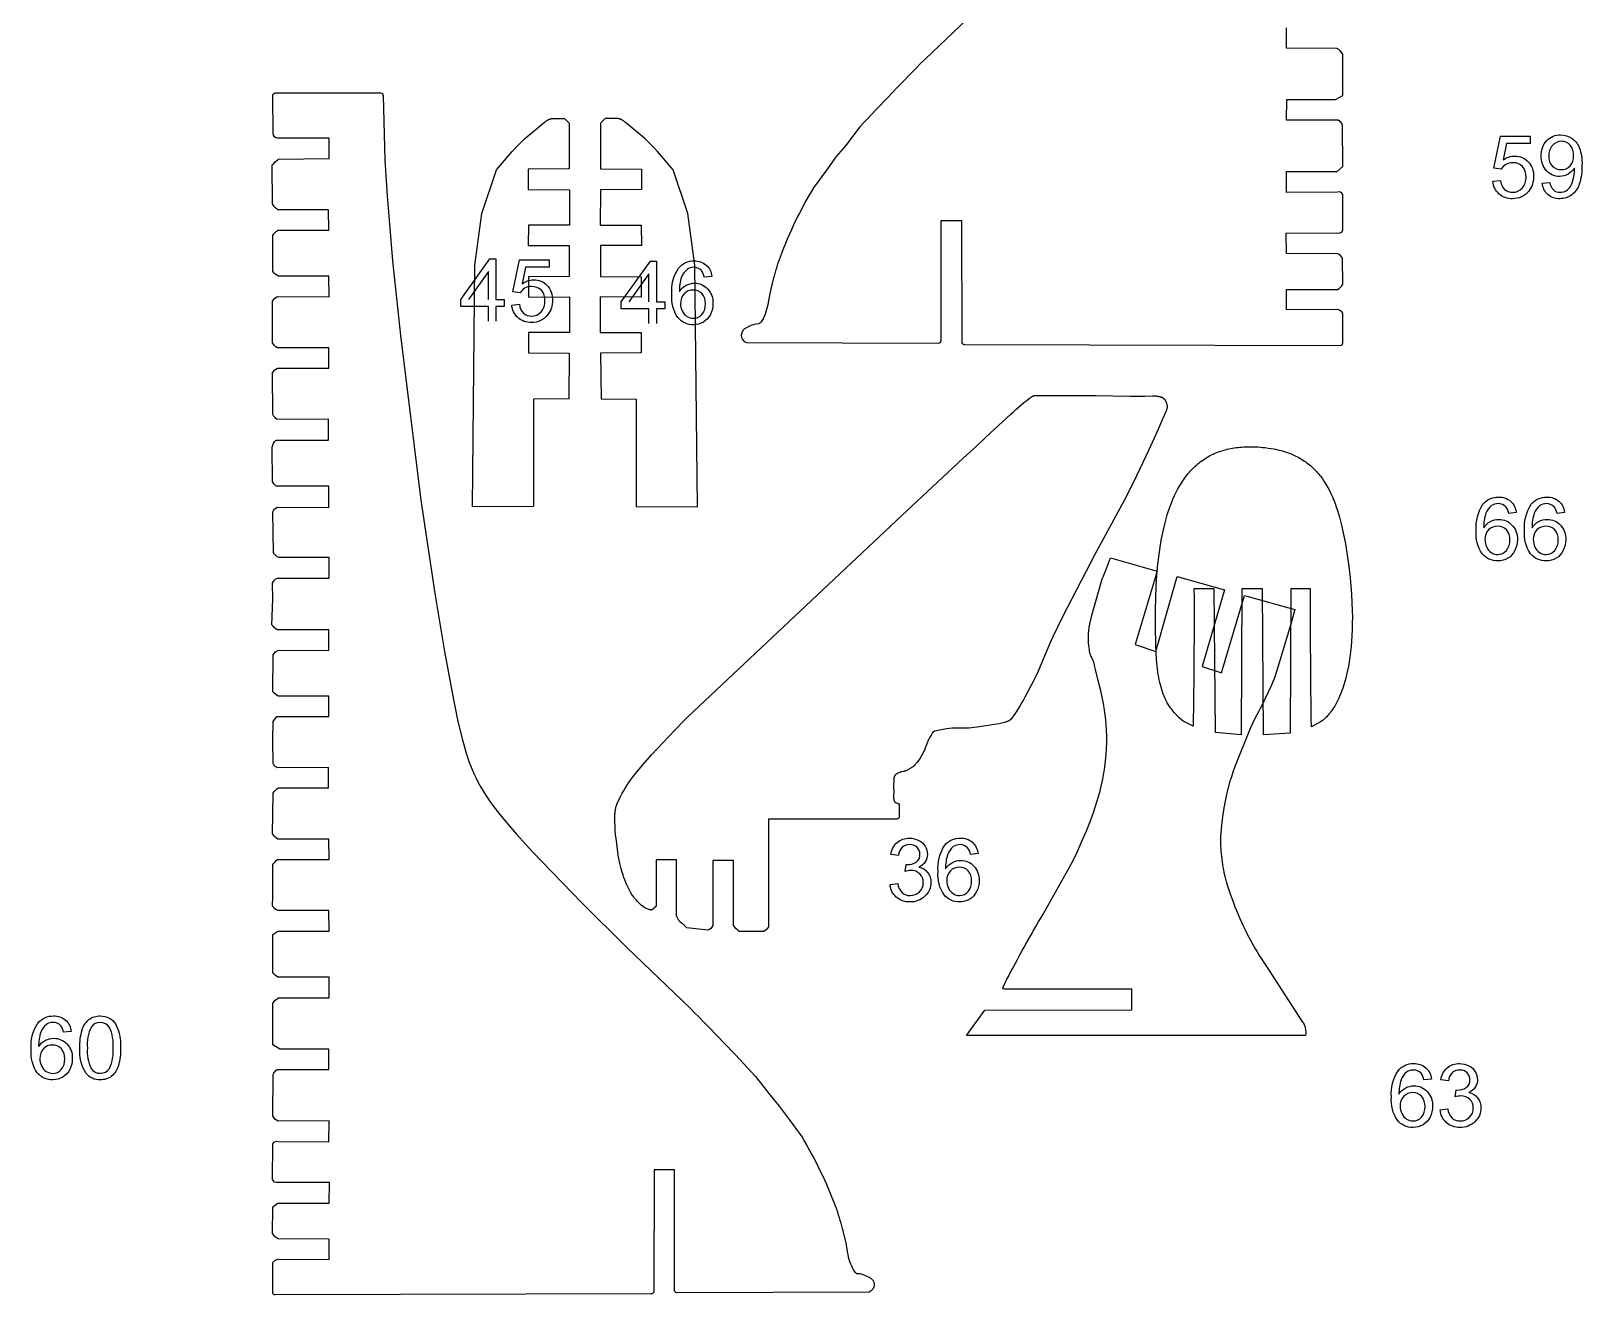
# Model space of a CAD drawing. Extents: x -389 to 108, y -244 to 818.
# Drawn here: x -139.8 to 107.7, y 324.3 to 525.9 of the extents above; entities that cross this region are included whole.
import ezdxf

# ---------------------------------------------------------------- set-up
doc = ezdxf.new("R2010")
doc.units = 0
doc.layers.add('LAYER_1', color=18, linetype='CONTINUOUS')
doc.layers.add('LETTERS', color=1, linetype='CONTINUOUS')

msp = doc.modelspace()

# ---------------------------------------------------------------- linework, layer by layer
at = {"layer": 'LAYER_1'}
msp.add_lwpolyline([(13.06, 531.17), (2.89, 521.44, 0.00663), (-7.52, 510.61), (-9.82, 507.61), (-10.58, 506.74), (-11.29, 505.88), (-12.86, 503.71), (-14.92, 500.91, 0.044486), (-20.26, 489.85, 0.020365), (-21.34, 486.33), (-21.89, 484.05), (-22.15, 482.61, -0.094544), (-23.16, 479.67, -0.11946), (-23.63, 479.19), (-24.16, 479.15, 0.081134), (-25.59, 478.56, 0.706943), (-25.63, 476.21), (5.04, 476.11, 0.413928), (5.45, 476.51), (5.45, 495.7), (8.68, 495.7), (8.74, 476.3, 0.405335), (9.15, 475.9), (69.15, 475.74, 0.416069), (69.56, 476.15), (69.55, 480.92, 0.131534), (68.78, 481.48), (60.58, 481.43), (60.58, 484.67), (68.71, 484.69, 0.138139), (69.57, 485.53), (69.52, 489.68, 0.128075), (68.76, 490.37), (60.58, 490.39), (60.51, 493.67), (68.73, 493.69, 0.414067), (69.57, 494.17), (69.56, 499.81, 0.413875), (68.71, 500.22), (60.59, 500.16), (60.58, 503.5), (60.58, 503.5), (68.68, 503.48), (69.56, 504.3), (69.5, 510.89, 0.19865), (68.83, 511.7), (60.6, 511.7), (60.62, 514.98), (68.41, 514.98), (69.56, 515.63), (69.56, 522.23, 0.155509), (68.63, 523.12), (60.57, 523.15), (60.58, 526.43)], format="xyb", dxfattribs=at)
for points in [[(-92.25, 352.02), (-100.35, 352), (-100.89, 352.31), (-101.23, 352.82), (-101.17, 359.41, -0.198806), (-100.51, 360.21), (-92.28, 360.21), (-92.29, 363.49), (-100.08, 363.49), (-101.23, 364.14), (-101.23, 370.75, -0.155646), (-100.3, 371.64), (-92.24, 371.66), (-92.25, 374.95), (-100.41, 374.96, -0.142937), (-101.21, 375.72), (-101.22, 377.57), (-101.22, 381.75), (-100.4, 382.3), (-92.25, 382.28), (-92.27, 385.58), (-100.39, 385.58, -0.153989), (-101.25, 386.28), (-101.21, 387.81), (-101.22, 392.91, -0.073742), (-100.45, 393.74), (-92.24, 393.73), (-92.26, 396.99), (-100.4, 396.99, -0.122435), (-101.25, 397.81), (-101.18, 404.34, -0.119146), (-100.33, 405.19), (-92.32, 405.18), (-92.33, 408.39), (-100.5, 408.38, -0.164146), (-101.18, 409.03), (-101.24, 412.72), (-101.14, 415.74), (-100.58, 416.54), (-92.26, 416.55), (-92.29, 419.79), (-100.38, 419.8, -0.076017), (-101.2, 420.49), (-101.18, 426.39, -0.150912), (-100.38, 427.1), (-92.26, 427.15), (-92.27, 430.4), (-100.52, 430.37, -0.108459), (-101.35, 431.18), (-101.22, 435.25), (-101.25, 437.81, -0.205517), (-100.49, 438.63), (-92.23, 438.64), (-92.22, 441.93), (-100.28, 441.89, -0.154456), (-101.12, 442.67), (-101.24, 449.22, -0.119249), (-100.55, 449.95), (-92.27, 449.9), (-92.27, 453.27), (-100.67, 453.31, -0.132088), (-101.26, 454.01), (-101.31, 459.52, -0.18171), (-100.69, 460.66), (-92.31, 460.66), (-92.31, 463.96), (-100.5, 463.95, -0.154165), (-101.22, 464.73), (-101.27, 471.36, -0.150756), (-100.48, 472.1), (-92.28, 472.11), (-92.27, 475.36), (-100.5, 475.36, -0.142416), (-101.27, 476.19), (-101.27, 482.79, -0.150871), (-100.48, 483.56), (-92.25, 483.52), (-92.26, 486.81), (-100.33, 486.81, -0.136819), (-101.22, 487.59), (-101.19, 493.28, -0.194867), (-100.35, 494.12), (-92.26, 494.12), (-92.34, 497.38), (-100.43, 497.38, -0.095724), (-101.27, 498.34), (-101.32, 504.56, -0.024418), (-100.3, 505.48), (-92.25, 505.55), (-92.25, 508.8), (-100.45, 508.83, -0.413809), (-101.16, 509.57), (-101.23, 515.63, -0.414363), (-100.82, 516.03), (-84.04, 516.03, -0.397904), (-83.63, 515.65), (-83.33, 505.3), (-82.96, 499.63), (-82.09, 489.25), (-80.86, 477.34), (-77.58, 451.07), (-75.33, 435.86), (-73.84, 426.94), (-72.67, 420.63), (-71.72, 416.04), (-71, 413), (-70.7, 411.85), (-70.37, 410.71), (-70.16, 410.05), (-69.93, 409.39), (-69.68, 408.74), (-69.41, 408.1), (-69.14, 407.47), (-68.84, 406.84), (-68.44, 406.04), (-68, 405.25), (-67.54, 404.48), (-67.06, 403.72), (-66.42, 402.79), (-65.74, 401.87), (-65.01, 400.93), (-64.26, 400), (-62.33, 397.75), (-59.77, 394.94), (-51.89, 386.83), (-44.73, 379.68), (-34.56, 369.96, -0.006641), (-24.15, 359.13), (-21.85, 356.12), (-21.09, 355.25), (-20.38, 354.4), (-18.81, 352.23), (-16.75, 349.42, -0.044491), (-11.41, 338.37, -0.020472), (-10.33, 334.85), (-9.78, 332.57), (-9.52, 331.12, 0.094611), (-8.51, 328.19, 0.119314), (-8.04, 327.71), (-7.51, 327.67, -0.081326), (-6.08, 327.08, -0.707068), (-6.04, 324.73), (-36.71, 324.62, -0.413697), (-37.12, 325.03), (-37.12, 344.22), (-40.35, 344.22), (-40.41, 324.82, -0.404323), (-40.82, 324.42), (-100.82, 324.26, -0.416907), (-101.23, 324.67), (-101.22, 329.43, -0.131594), (-100.45, 329.99), (-92.25, 329.94), (-92.25, 333.18), (-100.38, 333.21, -0.138144), (-101.25, 334.05), (-101.19, 338.2, -0.128067), (-100.43, 338.89), (-92.25, 338.91), (-92.18, 342.18), (-100.4, 342.2, -0.413981), (-101.25, 342.69), (-101.23, 348.33, -0.414213), (-100.38, 348.74), (-92.26, 348.68), (-92.25, 352.02)], [(-40.01, 393.67), (-40.01, 386.27), (-40.02, 386.26), (-40.04, 386.26), (-40.05, 386.25), (-40.07, 386.24), (-40.08, 386.23), (-40.1, 386.22), (-40.11, 386.22), (-40.13, 386.21), (-40.14, 386.2), (-40.15, 386.19), (-40.17, 386.18), (-40.18, 386.17), (-40.21, 386.15), (-40.23, 386.13), (-40.25, 386.1), (-40.28, 386.08), (-40.32, 386.04), (-40.46, 385.9), (-40.48, 385.87), (-40.5, 385.85), (-40.52, 385.83), (-40.55, 385.81), (-40.56, 385.8), (-40.57, 385.79), (-40.58, 385.78), (-40.6, 385.77), (-40.61, 385.77), (-40.62, 385.76), (-40.64, 385.75), (-40.65, 385.74), (-40.66, 385.73), (-40.68, 385.73), (-40.69, 385.72), (-40.71, 385.71), (-40.72, 385.71), (-40.74, 385.7), (-40.75, 385.7), (-40.77, 385.69), (-40.78, 385.69), (-40.8, 385.68), (-40.82, 385.68), (-40.84, 385.67), (-40.84, 385.67), (-40.84, 385.67), (-40.84, 385.67), (-40.85, 385.67), (-40.85, 385.67), (-40.85, 385.67), (-40.86, 385.67), (-40.87, 385.67), (-40.88, 385.67), (-40.88, 385.67), (-40.89, 385.68), (-40.91, 385.68), (-40.93, 385.68), (-40.95, 385.68), (-40.97, 385.69), (-41.01, 385.7), (-41.06, 385.71), (-41.16, 385.74), (-41.49, 385.85), (-41.84, 386.02), (-42, 386.14), (-42.33, 386.41), (-42.35, 386.42), (-42.75, 386.78), (-42.9, 386.93), (-43.05, 387.07), (-43.19, 387.22), (-43.32, 387.38), (-43.42, 387.5), (-43.52, 387.62), (-43.62, 387.75), (-43.71, 387.88), (-43.8, 388), (-43.89, 388.14), (-43.97, 388.27), (-44.06, 388.4), (-44.24, 388.72), (-44.41, 389.03), (-44.57, 389.36), (-44.72, 389.68), (-44.88, 390.08), (-45.04, 390.47), (-45.18, 390.87), (-45.32, 391.27), (-45.5, 391.87), (-45.67, 392.47), (-45.82, 393.07), (-45.96, 393.67), (-46, 393.87), (-46.04, 394.07), (-46.11, 394.5), (-46.44, 397.14), (-46.48, 397.39), (-46.51, 397.64), (-46.53, 397.89), (-46.56, 398.14), (-46.56, 398.28), (-46.57, 398.42), (-46.62, 400.28), (-46.62, 400.62), (-46.62, 400.8), (-46.61, 400.97), (-46.6, 401.14), (-46.58, 401.32), (-46.56, 401.49), (-46.54, 401.66), (-46.51, 401.83), (-46.49, 401.92), (-46.47, 402), (-46.45, 402.09), (-46.42, 402.17), (-46.4, 402.26), (-46.37, 402.34), (-46.31, 402.51), (-46.25, 402.68), (-46.18, 402.84), (-45.96, 403.33), (-45.8, 403.67), (-45.63, 404), (-45.45, 404.32), (-45.27, 404.65), (-45.03, 405.03), (-44.78, 405.41), (-44.53, 405.79), (-44.27, 406.16), (-43.64, 407.01), (-42.99, 407.84), (-41.88, 409.17), (-40.73, 410.47), (-38.11, 413.27), (-35.76, 415.71), (-34.95, 416.49), (-0.82, 448.63), (8.96, 457.75), (11.02, 459.65), (12.61, 461.1), (12.61, 461.1), (16.59, 464.76, -0.04726), (20.03, 467.64), (20.09, 467.68), (20.11, 467.69), (20.12, 467.7), (20.14, 467.7), (20.16, 467.71), (20.17, 467.72), (20.18, 467.72), (20.19, 467.72), (20.2, 467.73), (20.21, 467.73), (20.22, 467.73), (20.23, 467.73), (20.24, 467.74), (20.24, 467.74), (20.25, 467.74), (20.26, 467.74), (20.27, 467.74), (20.28, 467.74), (20.29, 467.74), (30.2, 467.74), (35.59, 467.68), (37.56, 467.67), (37.66, 467.67), (37.75, 467.66), (37.95, 467.66), (39.2, 467.7), (39.41, 467.7), (39.61, 467.69), (39.72, 467.69), (39.82, 467.68), (39.92, 467.67), (40.02, 467.65), (40.11, 467.64), (40.21, 467.62), (40.31, 467.6), (40.36, 467.59), (40.4, 467.57), (40.45, 467.56), (40.5, 467.55), (40.54, 467.53), (40.59, 467.51), (40.63, 467.5), (40.68, 467.48), (40.72, 467.46), (40.77, 467.44), (40.79, 467.43), (40.81, 467.42), (40.83, 467.41), (40.84, 467.39), (40.86, 467.38), (40.88, 467.37), (40.9, 467.36), (40.92, 467.34), (40.94, 467.33), (40.95, 467.31), (40.97, 467.3), (40.99, 467.28), (41, 467.27), (41.02, 467.25), (41.04, 467.23), (41.05, 467.22), (41.07, 467.2), (41.08, 467.18), (41.11, 467.15), (41.14, 467.11), (41.17, 467.07), (41.19, 467.03), (41.22, 466.99), (41.24, 466.95), (41.26, 466.92), (41.29, 466.86), (41.32, 466.81), (41.35, 466.75), (41.37, 466.69), (41.39, 466.64), (41.42, 466.58), (41.44, 466.52), (41.45, 466.46), (41.47, 466.4), (41.48, 466.34), (41.49, 466.31), (41.49, 466.28), (41.5, 466.25), (41.5, 466.22), (41.51, 466.19), (41.51, 466.15), (41.51, 466.12), (41.52, 466.09), (41.52, 466.06), (41.52, 466.03), (41.52, 466), (41.52, 465.97), (41.52, 465.94), (41.52, 465.91), (41.51, 465.88), (41.51, 465.84), (41.51, 465.81), (41.5, 465.78), (41.5, 465.75), (41.49, 465.72), (41.48, 465.65), (41.47, 465.59), (41.45, 465.53), (41.43, 465.46), (41.41, 465.4), (41.39, 465.34), (41.37, 465.27), (41.34, 465.21), (41.29, 465.08), (41.24, 464.96), (40.89, 464.21), (40.84, 464.09), (40.81, 464.03), (40.79, 463.97), (40.01, 462.14), (38.63, 459.1), (36.18, 453.91), (34.67, 451.01), (29.99, 442.41), (24.89, 432.57), (23.28, 429.24), (22.93, 428.47), (20.93, 423.77), (20.58, 423), (20.16, 422.15), (18.82, 419.65, -0.037929), (16.7, 416.22), (16.68, 416.21), (16.58, 416.08), (16.57, 416.08), (16.57, 416.08), (16.57, 416.07), (16.56, 416.07), (16.56, 416.06), (16.55, 416.06), (16.44, 415.95), (16.42, 415.94), (16.41, 415.93), (16.41, 415.93), (16.4, 415.92), (16.39, 415.92), (16.38, 415.91), (16.37, 415.91), (16.34, 415.89), (16.3, 415.87), (16.26, 415.85), (16.22, 415.83), (16.18, 415.81), (16.14, 415.79), (16.1, 415.78), (16.06, 415.76), (15.94, 415.72), (15.82, 415.68), (15.7, 415.65), (15.58, 415.61), (15.12, 415.5), (14.65, 415.4), (13.96, 415.27), (13.27, 415.15), (11.58, 414.89), (10.73, 414.78), (10.31, 414.74), (9.88, 414.71), (9.59, 414.7), (9.29, 414.7), (8.1, 414.71), (7.81, 414.71), (7.51, 414.7), (7.36, 414.69), (7.2, 414.67), (6.29, 414.56), (4.68, 414.26), (4.46, 414.2), (4.42, 414.19), (4.39, 414.18), (4.36, 414.16), (4.33, 414.15), (4.31, 414.15), (4.3, 414.14), (4.28, 414.13), (4.27, 414.12), (4.25, 414.12), (4.24, 414.11), (4.22, 414.1), (4.21, 414.09), (4.2, 414.08), (4.18, 414.07), (4.17, 414.06), (4.17, 414.06), (4.16, 414.05), (4.15, 414.04), (4.14, 414.04), (4.13, 414.03), (4.13, 414.02), (4.12, 414.01), (4.11, 414.01), (4.11, 414), (4.1, 413.99), (4.09, 413.98), (4.08, 413.97), (4.07, 413.95), (4.05, 413.93), (4.04, 413.91), (4.03, 413.9), (4.02, 413.88), (4.01, 413.86), (4, 413.84), (3.98, 413.8), (3.87, 413.56), (3.85, 413.52), (3.84, 413.5), (3.83, 413.48), (3.82, 413.46), (3.8, 413.44), (3.79, 413.41), (3.77, 413.39), (3.67, 413.26), (3.64, 413.22), (3.62, 413.19), (3.61, 413.17), (3.59, 413.15), (3.58, 413.12), (3.52, 413.01), (3.46, 412.89), (3.4, 412.78), (3.35, 412.66), (3.31, 412.55), (3.02, 411.81, -0.07021), (2.04, 409.85), (1.72, 409.39), (1.61, 409.23), (1.55, 409.15), (1.49, 409.08), (1.43, 409.01), (1.37, 408.94), (1.31, 408.87), (1.24, 408.8), (1.21, 408.77), (1.18, 408.73), (1.14, 408.7), (1.11, 408.67), (1.02, 408.6), (0.94, 408.54), (0.85, 408.47), (0.77, 408.41), (0.68, 408.35), (0.59, 408.29), (0.5, 408.23), (0.41, 408.18), (0.31, 408.12), (0.22, 408.07), (0.12, 408.02), (0.03, 407.98), (-0.07, 407.93), (-0.17, 407.89), (-0.27, 407.85), (-0.37, 407.82), (-0.39, 407.81), (-0.41, 407.8), (-0.44, 407.8), (-0.46, 407.79), (-0.51, 407.78), (-0.56, 407.77), (-0.86, 407.71), (-0.91, 407.7), (-0.96, 407.69), (-1, 407.68), (-1.03, 407.68), (-1.05, 407.67), (-1.07, 407.66), (-1.1, 407.65), (-1.12, 407.64), (-1.14, 407.64), (-1.3, 407.56), (-1.47, 407.49), (-1.51, 407.47), (-1.55, 407.45), (-1.59, 407.42), (-1.63, 407.4), (-1.67, 407.37), (-1.7, 407.35), (-1.74, 407.32), (-1.78, 407.29), (-1.8, 407.27), (-1.82, 407.26), (-1.84, 407.24), (-1.86, 407.22), (-1.87, 407.2), (-1.89, 407.18), (-1.91, 407.16), (-1.92, 407.15), (-1.92, 407.14), (-1.93, 407.13), (-1.94, 407.12), (-1.95, 407.11), (-1.95, 407.09), (-1.96, 407.08), (-1.97, 407.07), (-1.98, 407.06), (-1.98, 407.05), (-1.99, 407.04), (-1.99, 407.02), (-2, 407.01), (-2, 407), (-2.01, 406.99), (-2.01, 406.98), (-2.02, 406.96), (-2.02, 406.95), (-2.04, 406.91), (-2.05, 406.88), (-2.06, 406.84), (-2.07, 406.8), (-2.07, 406.76), (-2.08, 406.72), (-2.08, 406.68), (-2.09, 406.64), (-2.09, 406.62), (-2.09, 406.59), (-2.09, 406.54), (-2.09, 406.38), (-2.09, 406.33), (-2.09, 406.3), (-2.09, 406.28), (-2.09, 406.25), (-2.09, 406.22), (-2.13, 405.64), (-2.13, 404.93), (-2.12, 404.87), (-2.12, 404.81), (-2.12, 404.75), (-2.12, 404.68), (-2.11, 404.62), (-2.12, 404.56), (-2.15, 403.91), (-2.15, 403.78), (-2.15, 403.72), (-2.15, 403.66), (-2.15, 403.59), (-2.14, 403.53), (-2.14, 403.47), (-2.13, 403.44), (-2.13, 403.41), (-2.12, 403.38), (-2.12, 403.35), (-2.11, 403.32), (-2.1, 403.29), (-2.09, 403.26), (-2.09, 403.23), (-2.08, 403.2), (-2.07, 403.18), (-2.06, 403.15), (-2.05, 403.12), (-2.03, 403.09), (-2.02, 403.07), (-2.01, 403.04), (-1.99, 403.01), (-1.98, 402.98), (-1.96, 402.96), (-1.96, 402.95), (-1.95, 402.95), (-1.95, 402.94), (-1.95, 402.94), (-1.94, 402.93), (-1.94, 402.93), (-1.93, 402.92), (-1.93, 402.92), (-1.93, 402.91), (-1.92, 402.91), (-1.92, 402.91), (-1.91, 402.9), (-1.91, 402.9), (-1.9, 402.89), (-1.9, 402.89), (-1.89, 402.88), (-1.89, 402.88), (-1.88, 402.88), (-1.87, 402.87), (-1.86, 402.86), (-1.85, 402.86), (-1.84, 402.85), (-1.83, 402.84), (-1.82, 402.84), (-1.8, 402.83), (-1.79, 402.83), (-1.78, 402.82), (-1.76, 402.81), (-1.73, 402.8), (-1.7, 402.79), (-1.51, 402.73), (-1.49, 402.73), (-1.46, 402.72), (-1.44, 402.71), (-1.43, 402.7), (-1.41, 402.7), (-1.4, 402.69), (-1.39, 402.68), (-1.38, 402.68), (-1.37, 402.67), (-1.36, 402.67), (-1.35, 402.66), (-1.34, 402.65), (-1.33, 402.65), (-1.33, 402.64), (-1.32, 402.64), (-1.32, 402.64), (-1.31, 402.63), (-1.31, 402.63), (-1.3, 402.62), (-1.3, 402.62), (-1.29, 402.62), (-1.29, 402.61), (-1.29, 402.61), (-1.28, 402.6), (-1.28, 402.6), (-1.27, 402.59), (-1.27, 402.59), (-1.27, 402.58), (-1.26, 402.58), (-1.26, 402.57), (-1.26, 402.57), (-1.25, 402.56), (-1.25, 402.56), (-1.25, 402.55), (-1.23, 400.66, -0.468156), (-1.63, 400.18), (-22.12, 400.18), (-22.12, 383, -0.077936), (-22.83, 382.24), (-26.76, 382.24, -0.068155), (-27.68, 383.18), (-27.7, 393.59), (-30.98, 393.59), (-31, 383.18, -0.182809), (-31.76, 382.44), (-35.13, 382.85), (-35.58, 383.28), (-35.66, 383.35), (-35.74, 383.42), (-35.76, 383.44), (-35.79, 383.46), (-35.82, 383.48), (-36.04, 383.63), (-36.07, 383.65), (-36.1, 383.67), (-36.13, 383.7), (-36.14, 383.71), (-36.15, 383.72), (-36.17, 383.73), (-36.18, 383.74), (-36.19, 383.76), (-36.2, 383.77), (-36.23, 383.79), (-36.25, 383.82), (-36.27, 383.85), (-36.29, 383.87), (-36.31, 383.9), (-36.33, 383.92), (-36.37, 383.98), (-36.4, 384.03), (-36.44, 384.09), (-36.5, 384.21), (-36.7, 384.56), (-36.73, 384.62), (-36.77, 384.67), (-36.77, 393.67), (-40.01, 393.67)], [(56.9, 413.63), (56.75, 436.9), (53.46, 436.9), (53.32, 413.64), (49.26, 414), (49.02, 436.9), (45.81, 436.9, -0.005632), (45.68, 415.03), (44.09, 415.79), (43.82, 416.01), (43.45, 416.33), (43.37, 416.4), (43.31, 416.47), (43.27, 416.5), (43.24, 416.54), (42.72, 417.14), (42.46, 417.44), (42.21, 417.76), (42.09, 417.92), (41.98, 418.08), (41.86, 418.24), (41.75, 418.41), (41.65, 418.58), (41.55, 418.75), (41.45, 418.92), (41.36, 419.1), (41.2, 419.43), (41.05, 419.77), (40.91, 420.12), (40.79, 420.46), (40.66, 420.84), (40.55, 421.22), (40.45, 421.61), (40.36, 421.99), (40.27, 422.42), (40.19, 422.84), (40.12, 423.27), (40.05, 423.7), (39.94, 424.63), (39.85, 425.57), (39.76, 426.79), (39.71, 428.01), (39.65, 430.83), (39.66, 433.65), (39.71, 435.5), (39.79, 437.34), (39.9, 439.09), (40.06, 440.83), (40.24, 442.38), (40.47, 443.93), (40.59, 444.66), (40.73, 445.38), (40.88, 446.1), (41.04, 446.82), (41.2, 447.46), (41.37, 448.09), (41.55, 448.72), (41.75, 449.34), (41.96, 449.97), (42.2, 450.6), (42.45, 451.22), (42.72, 451.83), (42.98, 452.36), (43.25, 452.88), (43.39, 453.14), (43.54, 453.39), (43.69, 453.64), (43.85, 453.89), (44.01, 454.14), (44.18, 454.38), (44.35, 454.62), (44.53, 454.85), (44.71, 455.09), (44.89, 455.31), (45.08, 455.54), (45.28, 455.76), (45.5, 455.99), (45.73, 456.22), (45.96, 456.44), (46.2, 456.66), (46.44, 456.87), (46.69, 457.07), (46.95, 457.26), (47.21, 457.45), (47.48, 457.63), (47.75, 457.8), (48.03, 457.96), (48.31, 458.12), (48.59, 458.27), (48.88, 458.41), (49.18, 458.54), (49.47, 458.66), (49.74, 458.76), (50.02, 458.86), (50.29, 458.95), (50.57, 459.03), (50.84, 459.11), (51.12, 459.18), (51.4, 459.25), (51.69, 459.3), (51.97, 459.36), (52.26, 459.4), (52.55, 459.44), (52.84, 459.48), (53.13, 459.51), (53.42, 459.54), (53.71, 459.56), (54, 459.57), (54.39, 459.58), (54.79, 459.58), (55.19, 459.58), (55.58, 459.57), (55.98, 459.55), (56.37, 459.52), (56.77, 459.48), (57.16, 459.44), (57.64, 459.38), (58.12, 459.31), (58.59, 459.23), (59.06, 459.13), (59.39, 459.05), (59.72, 458.97), (60.04, 458.88), (60.37, 458.78), (60.68, 458.67), (61, 458.56), (61.32, 458.44), (61.63, 458.31), (61.86, 458.2), (62.09, 458.09), (62.32, 457.97), (62.55, 457.85), (62.77, 457.72), (62.99, 457.59), (63.21, 457.46), (63.43, 457.31), (63.64, 457.17), (63.84, 457.02), (64.05, 456.86), (64.25, 456.7), (64.44, 456.53), (64.64, 456.36), (64.82, 456.19), (65.01, 456.01), (65.19, 455.82), (65.37, 455.62), (65.55, 455.43), (65.72, 455.23), (65.89, 455.02), (66.05, 454.82), (66.21, 454.6), (66.36, 454.39), (66.65, 453.96), (66.92, 453.52), (67.17, 453.08), (67.42, 452.62), (67.67, 452.11), (67.91, 451.58), (68.13, 451.05), (68.34, 450.52), (68.53, 449.98), (68.71, 449.44), (68.88, 448.89), (69.04, 448.34), (69.36, 447.1), (69.65, 445.86), (69.99, 444.08), (70.29, 442.29), (70.54, 440.49), (70.75, 438.69), (70.87, 437.38), (70.97, 436.06), (71.03, 434.75), (71.07, 433.43), (71.09, 432.43), (71.08, 431.43), (71.05, 430.43), (71, 429.43), (70.95, 428.56), (70.88, 427.7), (70.78, 426.85), (70.67, 425.99), (70.57, 425.29), (70.45, 424.59), (70.31, 423.9), (70.16, 423.21), (70.03, 422.67), (69.88, 422.14), (69.73, 421.61), (69.56, 421.08), (69.41, 420.68), (69.26, 420.27), (69.1, 419.88), (68.93, 419.48), (68.78, 419.16), (68.62, 418.84), (68.45, 418.52), (68.27, 418.21), (68.1, 417.93), (67.92, 417.65), (67.82, 417.51), (67.73, 417.38), (67.63, 417.24), (67.53, 417.12), (67.4, 416.96), (67.27, 416.82), (67.14, 416.67), (67, 416.52), (66.86, 416.38), (66.72, 416.24), (66.58, 416.11), (66.43, 415.98), (66.41, 415.96), (66.38, 415.94), (66.34, 415.9), (66.29, 415.86), (66.03, 415.68), (64.55, 414.91, -0.003539), (64.41, 436.9), (61.27, 436.9), (61.15, 413.89), (56.9, 413.63)], [(32.47, 441.84), (39.94, 439.76), (36.4, 428.01), (39.75, 426.91), (43.15, 438.87), (50.67, 436.77), (47.14, 424.51), (50.23, 423.52), (53.88, 435.87), (61.92, 433.63), (61.27, 431.29), (59.21, 424.42), (58.76, 423.06), (58.5, 422.31), (58.42, 422.12), (58.28, 421.79), (58.14, 421.46), (56.68, 418.39), (56.4, 417.82), (56.11, 417.27), (55.6, 416.32), (55.21, 415.53), (54.85, 414.74), (54.57, 414.08), (52.4, 408.66), (52.08, 407.8), (51.78, 406.94), (51.5, 406.06), (51.25, 405.18), (51.15, 404.78), (51.05, 404.38), (50.88, 403.58), (50.59, 401.96), (50.37, 400.56), (50.2, 399.16), (50.08, 397.98), (50.05, 397.4), (50.04, 397.1), (50.04, 396.81), (50.04, 396.37), (50.05, 395.94), (50.08, 395.5), (50.11, 395.07), (50.19, 394.2), (50.3, 393.33), (50.36, 392.91), (50.43, 392.49), (50.51, 392.08), (50.6, 391.67), (50.79, 390.84), (51.02, 390.03), (51.27, 389.22), (51.53, 388.42), (52.12, 386.83, 0.059751), (56.97, 377.31), (57.7, 376.18), (63.05, 367.93, -0.228007), (63.6, 365.67), (9.51, 365.65), (12.44, 369.7), (35.89, 369.74), (35.89, 373.03), (15.56, 373.03, -0.71076), (15.45, 373.56), (15.84, 374.41, -0.011945), (21.73, 385.02), (25.69, 392.03), (26.28, 393.11), (26.73, 394.01), (27.17, 394.93), (27.99, 396.77), (28.65, 398.33), (29.28, 399.9), (29.82, 401.4), (30.31, 402.91), (30.58, 403.81), (30.82, 404.71), (31.04, 405.62), (31.24, 406.54), (31.43, 407.51), (31.59, 408.49), (31.71, 409.48), (31.81, 410.46), (31.87, 411.45), (31.9, 412.44), (31.9, 413.43), (31.86, 414.42), (31.8, 415.22), (31.73, 416.01), (31.63, 416.79), (31.52, 417.58), (31.35, 418.6), (31.15, 419.62), (30.94, 420.64), (30.7, 421.65), (30.11, 424.02), (29.96, 424.7), (29.92, 424.87), (29.88, 425.04), (29.85, 425.12), (29.83, 425.2), (29.79, 425.29), (29.76, 425.38), (29.72, 425.47), (29.69, 425.55), (29.44, 426.06), (29.36, 426.23), (29.32, 426.32), (29.29, 426.41), (29.26, 426.49), (29.24, 426.54), (29.23, 426.58), (29.21, 426.66), (29.19, 426.73), (29.17, 426.81), (29.16, 426.88), (29.14, 426.96), (29.13, 427.03), (29.11, 427.19), (29.04, 427.8, -0.089901), (29.29, 431.75), (29.51, 432.68), (29.51, 432.69), (29.86, 433.97), (29.86, 433.98), (31.18, 438.53, 0.02275), (32.47, 441.84)]]:
    msp.add_lwpolyline(points, format="xyb", close=True, dxfattribs=at)
for points in [[(-53.91, 511.22), (-53.9, 503.9), (-60.47, 503.88), (-60.45, 500.61), (-53.89, 500.56), (-53.87, 494.93), (-60.42, 494.94), (-60.44, 491.67), (-53.93, 491.67), (-53.92, 486.76), (-60.42, 486.7), (-60.39, 483.46), (-53.87, 483.49), (-53.86, 477.82), (-60.39, 477.82), (-60.42, 474.56), (-53.9, 474.51), (-53.99, 467.21), (-59.63, 467.16), (-59.63, 450.04), (-69.37, 450.01), (-68.97, 488.54), (-67.84, 496.81), (-65.5, 503.75), (-63, 506.68), (-62.49, 507.25), (-61.96, 507.8), (-61.69, 508.08), (-61.41, 508.34), (-61.03, 508.69), (-60.65, 509.02), (-57.91, 511.32), (-57.77, 511.43), (-57.7, 511.49), (-57.63, 511.54), (-57.55, 511.59), (-57.48, 511.64), (-57.44, 511.66), (-57.41, 511.69), (-57.37, 511.71), (-57.33, 511.73), (-57.29, 511.75), (-57.26, 511.77), (-57.22, 511.79), (-57.18, 511.8), (-57.14, 511.82), (-57.11, 511.83), (-57.07, 511.85), (-57.03, 511.86), (-57, 511.87), (-56.96, 511.88), (-56.92, 511.89), (-56.89, 511.9), (-56.85, 511.91), (-56.81, 511.92), (-56.74, 511.93), (-56.66, 511.95), (-56.58, 511.96), (-56.51, 511.97), (-56.43, 511.97), (-56.35, 511.98), (-56.27, 511.98), (-56.11, 511.98), (-55.95, 511.98), (-55.15, 511.94), (-54.99, 511.93), (-54.83, 511.93), (-54.76, 511.93), (-54.68, 511.94), (-53.91, 511.22)], [(-48.91, 511.22), (-48.92, 503.9), (-42.35, 503.88), (-42.38, 500.61), (-48.94, 500.56), (-48.95, 494.93), (-42.4, 494.94), (-42.38, 491.67), (-48.89, 491.67), (-48.9, 486.76), (-42.4, 486.7), (-42.43, 483.46), (-48.95, 483.49), (-48.96, 477.82), (-42.43, 477.82), (-42.4, 474.56), (-48.92, 474.51), (-48.83, 467.21), (-43.2, 467.16), (-43.2, 450.04), (-33.45, 450.01), (-33.86, 488.54), (-34.98, 496.81), (-37.33, 503.75), (-39.82, 506.68), (-40.33, 507.25), (-40.86, 507.8), (-41.13, 508.08), (-41.41, 508.34), (-41.79, 508.69), (-42.17, 509.02), (-44.91, 511.32), (-45.05, 511.43), (-45.12, 511.49), (-45.2, 511.54), (-45.27, 511.59), (-45.34, 511.64), (-45.38, 511.66), (-45.42, 511.69), (-45.45, 511.71), (-45.49, 511.73), (-45.53, 511.75), (-45.57, 511.77), (-45.61, 511.79), (-45.64, 511.8), (-45.68, 511.82), (-45.72, 511.83), (-45.75, 511.85), (-45.79, 511.86), (-45.83, 511.87), (-45.86, 511.88), (-45.9, 511.89), (-45.94, 511.9), (-45.97, 511.91), (-46.01, 511.92), (-46.09, 511.93), (-46.16, 511.95), (-46.24, 511.96), (-46.32, 511.97), (-46.4, 511.97), (-46.47, 511.98), (-46.55, 511.98), (-46.71, 511.98), (-46.87, 511.98), (-47.67, 511.94), (-47.83, 511.93), (-47.99, 511.93), (-48.07, 511.93), (-48.15, 511.94), (-48.91, 511.22)]]:
    msp.add_lwpolyline(points, dxfattribs=at)
at = {"layer": 'LETTERS'}
for points in [[(93.52, 501.93), (94.72, 502.05, 0.172827), (95.38, 500.65, 0.19315), (96.67, 500.18, 0.222694), (98.22, 500.85, 0.190048), (98.82, 502.62, 0.196067), (98.25, 504.28, 0.214435), (96.67, 504.88, 0.140394), (95.58, 504.6, 0.122103), (94.84, 503.86), (93.7, 504.04), (94.72, 509.16), (99.48, 509.16), (99.48, 507.95), (95.71, 507.95), (95.19, 505.34, -0.161043), (97.02, 505.97, -0.21325), (99.15, 505.06, -0.200352), (100.02, 502.72, -0.172468), (99.25, 500.37, -0.244519), (96.67, 499.16, -0.190188), (94.49, 499.92, -0.194762), (93.52, 501.93)], [(101.41, 501.63), (102.62, 501.75, 0.166693), (103.18, 500.55, 0.189901), (104.24, 500.18, 0.271367), (105.92, 501.13, 0.070359), (106.36, 502.29, 0.061052), (106.54, 503.78), (106.53, 504.02, -0.124963), (105.53, 503.08, -0.133015), (104.16, 502.71, -0.214712), (102.08, 503.61, -0.19836), (101.23, 505.98, -0.200018), (102.12, 508.42, -0.212988), (104.34, 509.34, -0.149189), (106.11, 508.82, -0.150589), (107.32, 507.32, -0.096672), (107.74, 504.52, -0.084583), (107.32, 501.47, -0.151782), (106.1, 499.75, -0.162389), (104.19, 499.16, -0.187715), (102.29, 499.81, -0.187552), (101.41, 501.63)], [(106.41, 506.03, 0.188792), (105.86, 507.7, 0.223569), (104.48, 508.32, 0.222824), (103.03, 507.65, 0.190504), (102.43, 505.93, 0.19933), (103, 504.39, 0.213795), (104.45, 503.8, 0.217138), (105.86, 504.39, 0.194331), (106.41, 506.03)], [(-63.08, 482.19), (-61.87, 482.31, 0.172827), (-61.22, 480.91, 0.19315), (-59.92, 480.44, 0.222694), (-58.38, 481.11, 0.190048), (-57.78, 482.88, 0.196067), (-58.35, 484.54, 0.214435), (-59.92, 485.14, 0.140394), (-61.02, 484.86, 0.122103), (-61.75, 484.12), (-62.9, 484.3), (-61.87, 489.42), (-57.12, 489.42), (-57.12, 488.21), (-60.89, 488.21), (-61.41, 485.6, -0.161043), (-59.58, 486.23, -0.21325), (-57.44, 485.32, -0.200352), (-56.57, 482.98, -0.172468), (-57.35, 480.63, -0.244519), (-59.93, 479.42, -0.190188), (-62.11, 480.18, -0.194762), (-63.08, 482.19)], [(-31.14, 486.76), (-32.35, 486.64, 0.126501), (-32.81, 487.69, 0.214441), (-34.04, 488.21, 0.155606), (-35.09, 487.88, 0.132823), (-35.98, 486.66, 0.091829), (-36.32, 484.36, -0.131952), (-35.24, 485.35, -0.119806), (-33.91, 485.68, -0.213787), (-31.82, 484.78, -0.199696), (-30.96, 482.45, -0.118427), (-31.37, 480.71, -0.143669), (-32.48, 479.48, -0.139573), (-34.08, 479.05, -0.230165), (-36.57, 480.18, -0.173379), (-37.53, 483.89, -0.167201), (-36.46, 488.09, -0.237815), (-33.96, 489.23, -0.187038), (-32.04, 488.58, -0.188201), (-31.14, 486.76)], [(-36.14, 482.45, 0.112533), (-35.87, 481.25, 0.144169), (-35.13, 480.38, 0.145127), (-34.08, 480.08, 0.22507), (-32.72, 480.7, 0.187105), (-32.17, 482.39, 0.1924), (-32.71, 484, 0.219238), (-34.13, 484.59, 0.208392), (-35.56, 484, 0.204963), (-36.14, 482.45)], [(97.25, 449.08), (96.05, 448.96, 0.126501), (95.59, 450, 0.214441), (94.36, 450.52, 0.155606), (93.3, 450.2, 0.132823), (92.42, 448.97, 0.091829), (92.07, 446.67, -0.131952), (93.15, 447.67, -0.119806), (94.49, 447.99, -0.213787), (96.57, 447.09, -0.199696), (97.43, 444.77, -0.118427), (97.03, 443.03, -0.143669), (95.92, 441.79, -0.139573), (94.32, 441.37, -0.230165), (91.83, 442.49, -0.173379), (90.87, 446.2, -0.167201), (91.93, 450.4, -0.237815), (94.43, 451.55, -0.187038), (96.36, 450.89, -0.188201), (97.25, 449.08)], [(104.96, 449.08), (103.76, 448.96, 0.126501), (103.3, 450, 0.214441), (102.07, 450.52, 0.155606), (101.01, 450.2, 0.132823), (100.13, 448.97, 0.091829), (99.78, 446.67, -0.131952), (100.86, 447.67, -0.119806), (102.2, 447.99, -0.213787), (104.29, 447.09, -0.199696), (105.15, 444.77, -0.118427), (104.74, 443.03, -0.143669), (103.63, 441.79, -0.139573), (102.03, 441.37, -0.230165), (99.54, 442.49, -0.173379), (98.58, 446.2, -0.167201), (99.64, 450.4, -0.237815), (102.14, 451.55, -0.187038), (104.07, 450.89, -0.188201), (104.96, 449.08)], [(92.25, 444.77, 0.112533), (92.53, 443.57, 0.144169), (93.27, 442.69, 0.145127), (94.31, 442.39, 0.22507), (95.68, 443.01, 0.187105), (96.23, 444.7, 0.1924), (95.69, 446.32, 0.219238), (94.27, 446.91, 0.208392), (92.84, 446.32, 0.204963), (92.25, 444.77)], [(99.96, 444.77, 0.112533), (100.24, 443.57, 0.144169), (100.98, 442.69, 0.145127), (102.02, 442.39, 0.22507), (103.39, 443.01, 0.187105), (103.94, 444.7, 0.1924), (103.4, 446.32, 0.219238), (101.98, 446.91, 0.208392), (100.55, 446.32, 0.204963), (99.96, 444.77)], [(-2.69, 389.73), (-1.48, 389.91, 0.157208), (-0.77, 388.44, 0.190824), (0.51, 387.99, 0.207035), (2.02, 388.58, 0.206792), (2.61, 390.05, 0.21215), (2.05, 391.43, 0.201438), (0.62, 391.98, 0.06086), (-0.27, 391.84), (-0.13, 392.93), (0.07, 392.91, 0.150126), (1.45, 393.32, 0.267883), (2.07, 394.57, 0.212216), (1.61, 395.68, 0.201176), (0.44, 396.12, 0.194147), (-0.75, 395.68, 0.171909), (-1.36, 394.37), (-2.57, 394.55, -0.176006), (-1.56, 396.46, -0.185359), (0.39, 397.14, -0.121536), (1.88, 396.79, -0.143029), (2.92, 395.84, -0.137196), (3.27, 394.55, -0.148173), (2.93, 393.37, -0.143231), (1.91, 392.53, -0.172968), (3.3, 391.68, -0.174942), (3.82, 390.08, -0.2139), (2.87, 387.87, -0.199954), (0.47, 386.96, -0.190219), (-1.7, 387.73, -0.194452), (-2.69, 389.73)], [(11.35, 394.67), (10.14, 394.55, 0.126501), (9.68, 395.6, 0.214441), (8.45, 396.12, 0.155606), (7.4, 395.79, 0.132823), (6.51, 394.56, 0.091829), (6.17, 392.27, -0.131952), (7.25, 393.26, -0.119806), (8.59, 393.59, -0.213787), (10.67, 392.69, -0.199696), (11.53, 390.36, -0.118427), (11.12, 388.62, -0.143669), (10.01, 387.39, -0.139573), (8.41, 386.96, -0.230165), (5.92, 388.09, -0.173379), (4.96, 391.8, -0.167201), (6.03, 396, -0.237815), (8.53, 397.14, -0.187038), (10.45, 396.49, -0.188201), (11.35, 394.67)], [(6.35, 390.36, 0.112533), (6.62, 389.16, 0.144169), (7.37, 388.29, 0.145127), (8.41, 387.99, 0.22507), (9.77, 388.61, 0.187105), (10.32, 390.3, 0.1924), (9.78, 391.91, 0.219238), (8.36, 392.5, 0.208392), (6.93, 391.91, 0.204963), (6.35, 390.36)], [(-133.4, 366.3), (-134.61, 366.18, 0.126501), (-135.07, 367.22, 0.214441), (-136.3, 367.74, 0.155606), (-137.36, 367.42, 0.132823), (-138.24, 366.19, 0.091829), (-138.59, 363.89, -0.131952), (-137.51, 364.89, -0.119806), (-136.17, 365.21, -0.213787), (-134.08, 364.31, -0.199696), (-133.22, 361.99, -0.118427), (-133.63, 360.25, -0.143669), (-134.74, 359.01, -0.139573), (-136.34, 358.59, -0.230165), (-138.83, 359.71, -0.173379), (-139.79, 363.42, -0.167201), (-138.73, 367.62, -0.237815), (-136.22, 368.77, -0.187038), (-134.3, 368.11, -0.188201), (-133.4, 366.3)], [(-132.02, 363.67, -0.078342), (-131.65, 366.53, -0.147096), (-130.57, 368.2, -0.173322), (-128.77, 368.77, -0.121798), (-127.34, 368.44, -0.136635), (-126.34, 367.51, -0.076386), (-125.74, 366.03, -0.060311), (-125.51, 363.67, -0.077662), (-125.87, 360.83, -0.14731), (-126.95, 359.16, -0.173974), (-128.77, 358.59, -0.235882), (-131.03, 359.59, -0.160537), (-132.02, 363.67)], [(-130.81, 363.68, 0.139824), (-130.22, 360.4, 0.54057), (-127.31, 360.41, 0.13964), (-126.72, 363.68, 0.137543), (-127.3, 366.94, 0.254896), (-128.78, 367.74, 0.250497), (-130.18, 367.03, 0.139009), (-130.81, 363.68)], [(-138.4, 361.99, 0.112533), (-138.13, 360.79, 0.144169), (-137.39, 359.91, 0.145127), (-136.34, 359.61, 0.22507), (-134.98, 360.23, 0.187105), (-134.43, 361.92, 0.1924), (-134.97, 363.54, 0.219238), (-136.39, 364.13, 0.208392), (-137.82, 363.54, 0.204963), (-138.4, 361.99)], [(83.72, 358.7), (82.51, 358.58, 0.126501), (82.05, 359.63, 0.214441), (80.82, 360.15, 0.155606), (79.76, 359.83, 0.132823), (78.88, 358.6, 0.091829), (78.53, 356.3, -0.131952), (79.61, 357.3, -0.119806), (80.95, 357.62, -0.213787), (83.04, 356.72, -0.199696), (83.9, 354.4, -0.118427), (83.49, 352.65, -0.143669), (82.38, 351.42, -0.139573), (80.78, 350.99, -0.230165), (78.29, 352.12, -0.173379), (77.33, 355.83, -0.167201), (78.39, 360.03, -0.237815), (80.9, 361.17, -0.187038), (82.82, 360.52, -0.188201), (83.72, 358.7)], [(85.1, 353.77), (86.31, 353.95, 0.157208), (87.02, 352.47, 0.190824), (88.3, 352.02, 0.207035), (89.81, 352.61, 0.206792), (90.4, 354.08, 0.21215), (89.84, 355.47, 0.201438), (88.41, 356.01, 0.06086), (87.52, 355.87), (87.66, 356.96), (87.86, 356.94, 0.150126), (89.24, 357.35, 0.267883), (89.86, 358.6, 0.212216), (89.4, 359.71, 0.201176), (88.23, 360.15, 0.194147), (87.04, 359.71, 0.171909), (86.43, 358.4), (85.22, 358.58, -0.176006), (86.23, 360.5, -0.185359), (88.18, 361.17, -0.121536), (89.67, 360.82, -0.143029), (90.7, 359.87, -0.137196), (91.06, 358.58, -0.148173), (90.72, 357.4, -0.143231), (89.7, 356.56, -0.172968), (91.09, 355.71, -0.174942), (91.61, 354.11, -0.2139), (90.66, 351.9, -0.199954), (88.26, 350.99, -0.190219), (86.09, 351.77, -0.194452), (85.1, 353.77)], [(78.72, 354.4, 0.112533), (78.99, 353.19, 0.144169), (79.73, 352.32, 0.145127), (80.78, 352.02, 0.22507), (82.14, 352.64, 0.187105), (82.69, 354.33, 0.1924), (82.15, 355.95, 0.219238), (80.73, 356.54, 0.208392), (79.3, 355.95, 0.204963), (78.72, 354.4)]]:
    msp.add_lwpolyline(points, format="xyb", dxfattribs=at)
for points in [[(-66.81, 479.6), (-66.81, 481.95), (-71.21, 481.95), (-71.21, 483.09), (-66.57, 489.54), (-65.61, 489.54), (-65.61, 483.09), (-64.28, 483.09), (-64.28, 481.95), (-65.61, 481.95), (-65.61, 479.6)], [(-41.2, 479.23), (-41.2, 481.58), (-45.6, 481.58), (-45.6, 482.73), (-40.96, 489.17), (-40, 489.17), (-40, 482.73), (-38.67, 482.73), (-38.67, 481.58), (-40, 481.58), (-40, 479.23)], [(-66.81, 483.09), (-66.81, 487.53), (-70.01, 483.09)], [(-41.2, 482.73), (-41.2, 487.16), (-44.39, 482.73)]]:
    msp.add_lwpolyline(points, dxfattribs=at)

doc.saveas('drawing.dxf')
